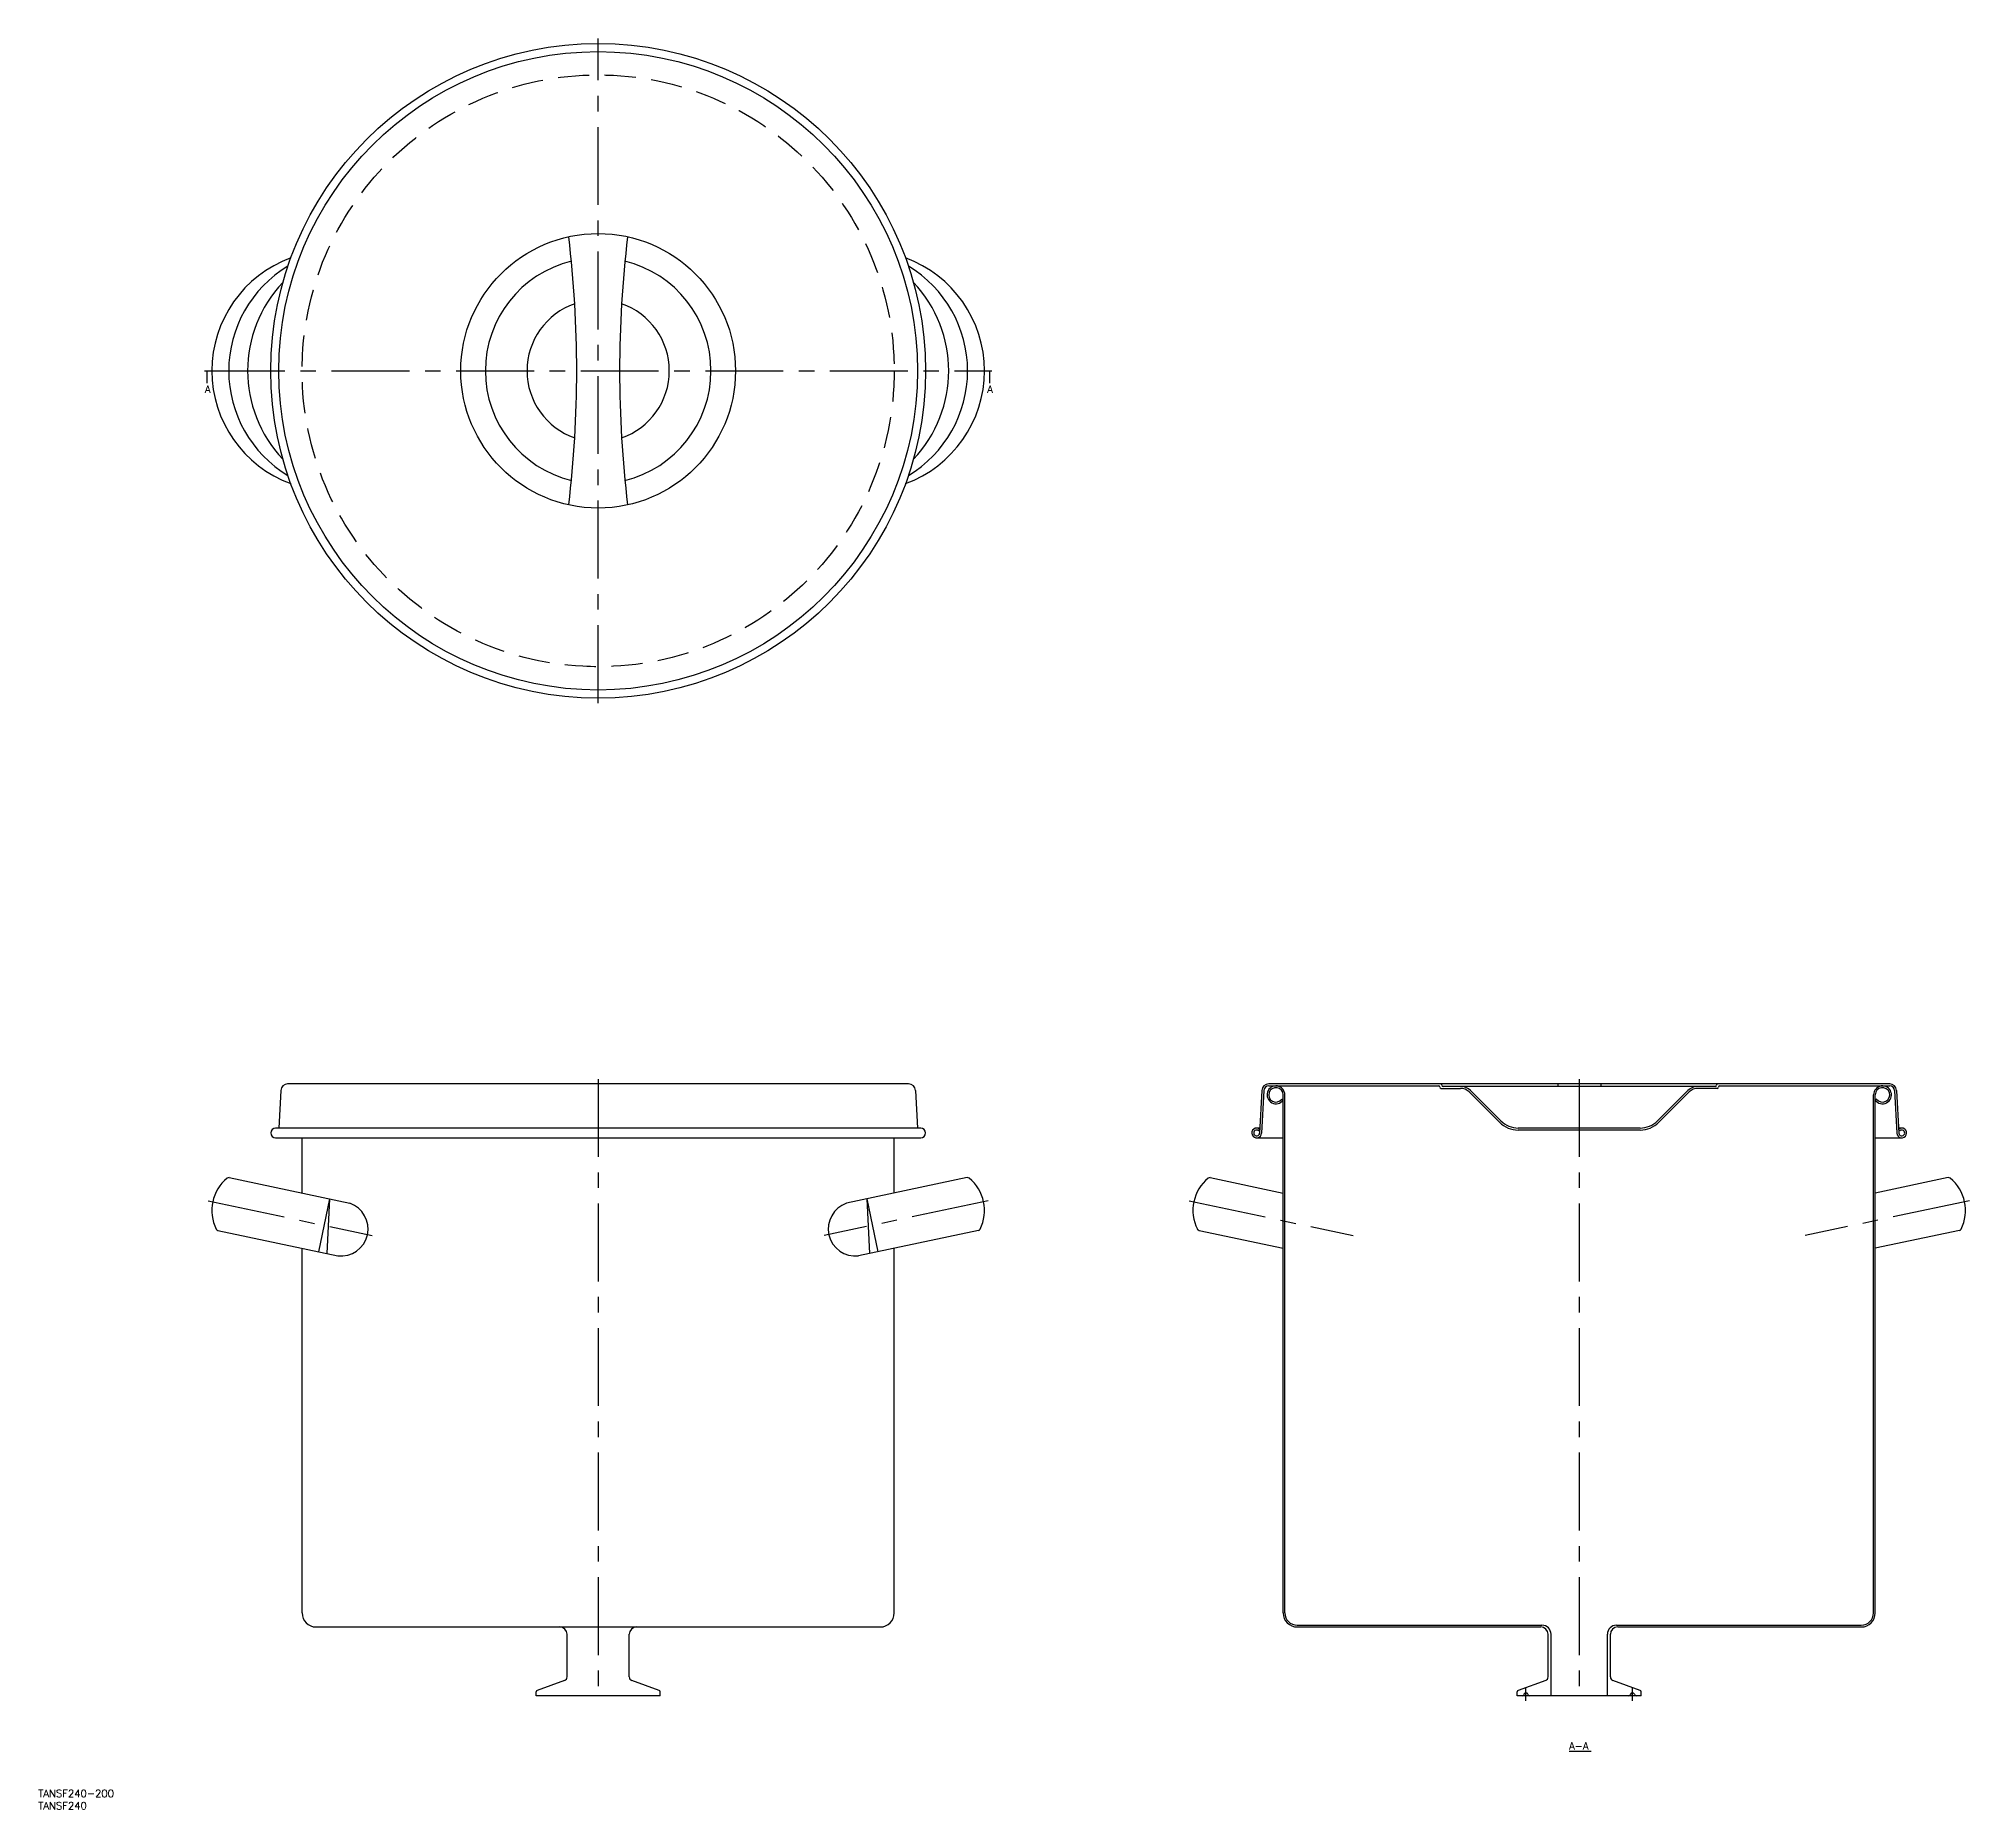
# Model space of a CAD drawing. Extents: x -228 to 559, y -587 to 136.
import ezdxf

# ---------------------------------------------------------------- set-up
doc = ezdxf.new("R2010")
doc.units = 0
doc.linetypes.add('CENTER', pattern=[50.8, 31.75, -6.35, 6.35, -6.35])
doc.linetypes.add('DASHED', pattern=[19.05, 12.7, -6.35])
doc.layers.get('0').update_dxf_attribs({"linetype": 'CONTINUOUS'})
doc.layers.add('CENTER', color=1, linetype='CENTER')
doc.styles.get("Standard").update_dxf_attribs({"font": 'txt.shx', "height": 3, "bigfont": 'bigfont.shx'})

# ---------------------------------------------------------------- blocks, each defined once
blk = doc.blocks.new('*U2')
at = {"color": 7, "linetype": 'CONTINUOUS'}
blk.add_line((395.85, -562.98), (404.85, -562.98), dxfattribs=at)
at = {"color": 137, "linetype": 'CONTINUOUS'}
blk.add_text('A-A', height=3, dxfattribs=at).set_placement((395.85, -562.38))

msp = doc.modelspace()

# ---------------------------------------------------------------- linework, layer by layer
at = {"color": 7, "linetype": 'CONTINUOUS'}
for p, q in [((126.6, -290.88), (-126.6, -290.88)), ((526.6, -290.88), (273.4, -290.88)), ((391.25, -290.88), (391.25, -291.88)), ((408.75, -290.88), (408.75, -291.88)), ((-129.4, -293.53), (-130.2, -308.88)), ((129.4, -293.53), (130.2, -308.88)), ((270.6, -293.53), (269.69, -310.94)), ((271.4, -293.57), (270.49, -310.98)), ((273.4, -291.68), (342.7, -291.68)), ((278.73, -297.06), (279.3, -297.48)), ((279.3, -506.68), (279.3, -295.33)), ((280, -506.68), (280, -295.33)), ((343.7, -292.68), (351.6, -292.68)), ((455.5, -291.88), (344.5, -291.88)), ((355.13, -294.14), (367.51, -306.51)), ((355.7, -293.58), (368.07, -305.95)), ((444.3, -293.58), (431.93, -305.95)), ((444.87, -294.14), (432.49, -306.51)), ((456.3, -292.68), (448.4, -292.68)), ((457.3, -291.68), (526.6, -291.68)), ((520, -506.68), (520, -295.33)), ((520.7, -506.68), (520.7, -295.33)), ((521.27, -297.06), (520.7, -297.48)), ((528.6, -293.57), (529.51, -310.98)), ((529.4, -293.53), (530.31, -310.94)), ((131.51, -308.88), (-131.51, -308.88)), ((-131.51, -312.88), (131.51, -312.88)), ((-120.7, -335.43), (-120.7, -312.88)), ((120.7, -335.43), (120.7, -312.88)), ((269.8, -308.88), (268.49, -308.88)), ((268.49, -312.88), (279.3, -312.88)), ((269.26, -309.96), (269.77, -309.34)), ((424.86, -308.88), (375.14, -308.88)), ((424.86, -309.68), (375.14, -309.68)), ((520.7, -312.88), (531.51, -312.88)), ((531.51, -308.88), (530.2, -308.88)), ((530.74, -309.96), (530.23, -309.34)), ((-150.44, -329.11), (-101.31, -339.55)), ((150.44, -329.11), (101.31, -339.55)), ((249.56, -329.11), (279.3, -335.43)), ((550.44, -329.11), (520.7, -335.43)), ((-109.5, -337.81), (-114.08, -359.33)), ((-109.5, -337.81), (-110.67, -360.05)), ((109.5, -337.81), (114.08, -359.33)), ((109.5, -337.81), (110.67, -360.05)), ((-155.01, -350.63), (-106.15, -361.02)), ((155.01, -350.63), (106.15, -361.02)), ((244.99, -350.63), (279.3, -357.92)), ((555.01, -350.63), (520.7, -357.92)), ((-120.7, -506.68), (-120.7, -357.92)), ((120.7, -506.68), (120.7, -357.92)), ((285, -511.68), (384.8, -511.68)), ((415.2, -511.68), (515, -511.68)), ((-115, -512.38), (115, -512.38)), ((-12.7, -532.78), (-12.7, -515.38)), ((12.7, -532.78), (12.7, -515.38)), ((12.7, -532.78), (12.7, -515.38)), ((285, -512.38), (384.3, -512.38)), ((387.3, -532.78), (387.3, -515.38)), ((388.5, -540.48), (388.5, -515.38)), ((411.5, -540.48), (411.5, -515.38)), ((412.7, -532.78), (412.7, -515.38)), ((412.7, -532.78), (412.7, -515.38)), ((415.7, -512.38), (515, -512.38)), ((-13.67, -534.17), (-24.86, -538.24)), ((24.86, -538.24), (13.67, -534.17)), ((386.33, -534.17), (375.14, -538.24)), ((424.86, -538.24), (413.67, -534.17)), ((-25.25, -540.48), (-25.25, -538.79)), ((25.25, -540.48), (-25.25, -540.48)), ((25.25, -540.48), (25.25, -538.79)), ((374.75, -540.48), (374.75, -538.79)), ((425.25, -540.48), (374.75, -540.48)), ((377.49, -539.84), (377.37, -540.12)), ((379.11, -539.84), (379.23, -540.12)), ((420.9, -539.82), (420.77, -540.12)), ((422.5, -539.82), (422.63, -540.12)), ((425.25, -540.48), (425.25, -538.79))]:
    msp.add_line(p, q, dxfattribs=at)
at = {"color": 7}
for points in [[(-159.5, 0, 0), (-159.5, -5, 0)], [(159.5, 0, 0), (159.5, -5, 0)]]:
    msp.add_polyline3d(points, dxfattribs=at)
at = {"color": 7, "linetype": 'CONTINUOUS'}
for radius in [133.51, 130.2, 56]:
    msp.add_circle((0, 0), radius, dxfattribs=at)
at = {"color": 3, "linetype": 'DASHED'}
msp.add_circle((0, 0), 120.7, dxfattribs=at)
at = {"color": 7, "linetype": 'CONTINUOUS'}
for centre, radius, start, end in [((-470.68, 0), 461.93, 353.19944, 6.80056), ((470.68, 0), 461.93, 173.19944, 186.80056), ((-108.49, 0), 49.01, 110.08746, 249.91254), ((-100.85, 0), 49.79, 121.00624, 238.99376), ((0, 0), 46, 103.72809, 256.27191), ((0, 0), 46, 283.72809, 76.27191), ((108.49, 0), 49.01, 290.08746, 69.91254), ((100.85, 0), 49.79, 301.00624, 58.99376), ((-90.53, 0), 52.39, 136.52462, 223.47538), ((90.53, 0), 52.39, 316.52462, 43.47538), ((0, 0), 29, 109.25214, 250.74786), ((0, 0), 29, 289.25214, 70.74786), ((-126.6, -293.68), 2.8, 90, 177), ((126.6, -293.68), 2.8, 3, 90), ((273.4, -293.68), 2.8, 90, 177), ((343.5, -291.38), 0.5, 0, 90), ((456.5, -291.38), 0.5, 90, 180), ((526.6, -293.68), 2.8, 3, 90), ((273.4, -293.68), 2, 90, 177), ((276.35, -295.33), 3.65, 0, 323.9223), ((276.35, -295.33), 2.95, 0, 323.9223), ((342.7, -292.18), 0.5, 0, 90), ((343.7, -292.18), 0.5, 180, 270), ((344.5, -291.38), 0.5, 180, 270), ((351.6, -297.68), 5.8, 45, 90), ((351.6, -297.68), 5, 45, 90), ((448.4, -297.68), 5.8, 90, 135), ((448.4, -297.68), 5, 90, 135), ((455.5, -291.38), 0.5, 270, 0), ((456.3, -292.18), 0.5, 270, 0), ((457.3, -292.18), 0.5, 90, 180), ((523.65, -295.33), 3.65, 216.0777, 180), ((523.65, -295.33), 2.95, 216.0777, 180), ((526.6, -293.68), 2, 3, 90), ((375.14, -298.88), 10.8, 225, 270), ((375.14, -298.88), 10, 225, 270), ((424.86, -298.88), 10, 270, 315), ((424.86, -298.88), 10.8, 270, 315), ((-131.51, -310.88), 2, 90, 270), ((131.51, -310.88), 2, 270, 90), ((268.49, -310.88), 2, 50.1301, 357), ((268.49, -310.88), 1.2, 50.1301, 357), ((531.51, -310.88), 2, 183, 129.8699), ((531.51, -310.88), 1.2, 183, 129.8699), ((-140.46, -342.48), 17.04, 129.41991, 206.58009), ((-150.65, -330.09), 1, 78, 129.41991), ((150.65, -330.09), 1, 50.58009, 102), ((140.46, -342.48), 17.04, 333.41991, 50.58009), ((259.54, -342.48), 17.04, 129.41991, 206.58009), ((249.35, -330.09), 1, 78, 129.41991), ((550.65, -330.09), 1, 50.58009, 102), ((540.46, -342.48), 17.04, 333.41991, 50.58009), ((-104.9, -350.02), 11.07, 263.52848, 71.07294), ((104.9, -350.02), 11.07, 108.92706, 276.47152), ((-154.81, -349.65), 1, 206.58009, 258), ((154.81, -349.65), 1, 282, 333.41991), ((245.19, -349.65), 1, 206.58009, 258), ((554.81, -349.65), 1, 282, 333.41991), ((-115, -506.68), 5.7, 180, 270), ((115, -506.68), 5.7, 270, 0), ((285, -506.68), 5.7, 180, 270), ((285, -506.68), 5, 180, 270), ((384.8, -515.38), 3.7, 0, 90), ((415.2, -515.38), 3.7, 90, 180), ((515, -506.68), 5, 270, 0), ((515, -506.68), 5.7, 270, 0), ((-15.7, -515.38), 3, 0, 90), ((15.7, -515.38), 3, 90, 180), ((384.3, -515.38), 3, 0, 90), ((415.7, -515.38), 3, 90, 180), ((-14.17, -532.78), 1.47, 290, 0), ((14.17, -532.78), 1.47, 180, 250), ((385.83, -532.78), 1.47, 290, 0), ((414.17, -532.78), 1.47, 180, 250), ((-24.66, -538.79), 0.588, 110, 180), ((24.66, -538.79), 0.588, 0, 70), ((375.34, -538.79), 0.588, 110, 180), ((376.83, -539.89), 0.588, 270, 337), ((378.3, -540.18), 0.882, 23, 157), ((379.77, -539.89), 0.588, 203, 270), ((420.23, -539.89), 0.588, 270, 337), ((421.7, -540.18), 0.882, 21.63699, 158.36301), ((423.17, -539.89), 0.588, 203, 270), ((424.66, -538.79), 0.588, 0, 70)]:
    msp.add_arc(centre, radius, start, end, dxfattribs=at)
at = {"layer": 'CENTER', "color": 1, "linetype": 'CENTER'}
for p, q in [((0, -135.51), (0, 135.51)), ((-160.5, 0), (-158.5, 0)), ((-159.5, 0), (159.5, 0)), ((158.5, 0), (160.5, 0)), ((0, -288.88), (0, -542.48)), ((400, -288.88), (400, -542.48)), ((-159.08, -338.52), (-92.12, -352.75)), ((159.08, -338.52), (92.12, -352.75)), ((240.92, -338.52), (307.88, -352.75)), ((559.08, -338.52), (492.12, -352.75)), ((378.3, -542.48), (378.3, -537.3)), ((421.7, -542.48), (421.7, -537.3))]:
    msp.add_line(p, q, dxfattribs=at)

# ---------------------------------------------------------------- block references
at = {"color": 7, "linetype": 'CONTINUOUS'}
msp.add_blockref('*U2', (0, 0), dxfattribs=at)

# ---------------------------------------------------------------- texts
at = {"color": 137, "linetype": 'CONTINUOUS'}
for p in [(-160.37, -9.05), (158.63, -9.05)]:
    msp.add_text('A', height=3, dxfattribs=at).set_placement(p)
at = {"color": 7, "linetype": 'CONTINUOUS'}
for s, p in [('TANSF240-200', (-228.27, -581.8)), ('TANSF240', (-228.27, -586.8))]:
    msp.add_text(s, height=3, dxfattribs=at).set_placement(p)

doc.saveas('drawing.dxf')
